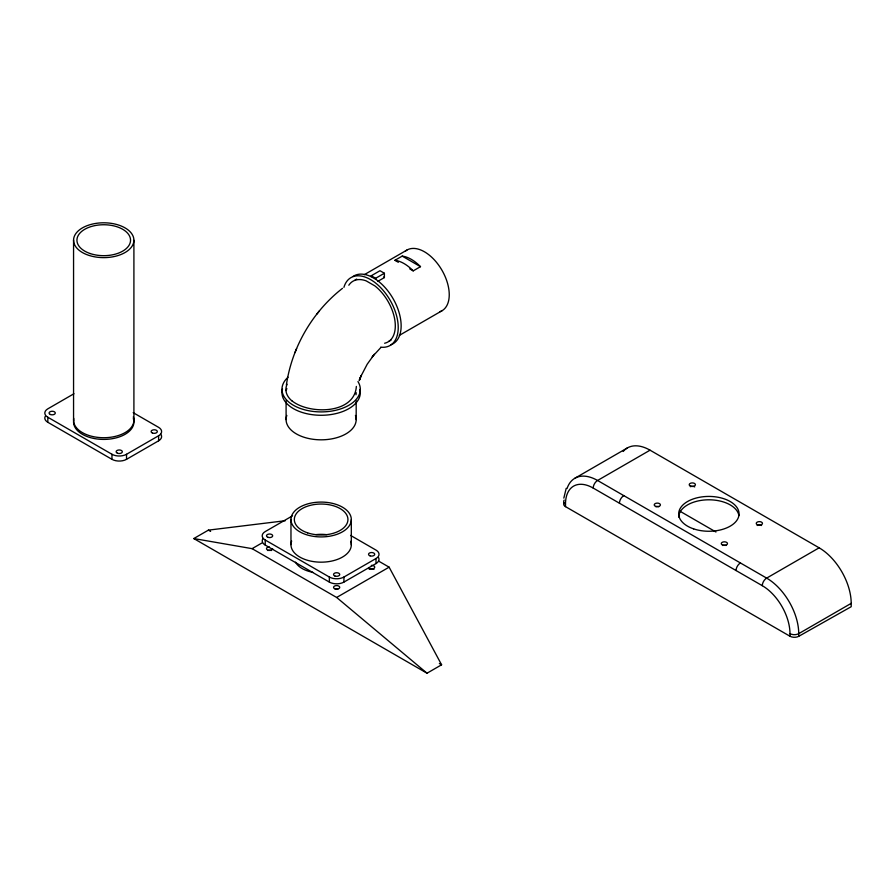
<?xml version="1.0" encoding="UTF-8"?>
<svg xmlns="http://www.w3.org/2000/svg" width="896" height="896" viewBox="0 0 896 896"><rect width="100%" height="100%" fill="white"/><g stroke="black" fill="none" stroke-linecap="round" stroke-linejoin="round"><path stroke-width="1.34" d="M563.83 498.12L566.205 488.32M286.373 385.056C291.838 347.323 312.402 311.786 342.485 288.344M359.206 380.632L361.245 375.458L360.125 378.179M359.867 378.851L359.397 380.072L360.539 377.138M296.61 348.578L294.963 352.621M360.886 376.342L367.192 364.235L374.349 354.256M373.005 355.914L372.221 356.91L380.89 347.469M316.803 314.16L319.458 310.822M73.954 393.747L47.824 408.834A10.304 5.947 0 0 0 47.824 417.245L47.824 422.296L111.955 459.323A10.304 5.947 0 0 0 126.538 459.323L158.603 440.81A10.304 5.947 0 0 0 160.776 434.235M364.235 274.714L406.941 250.062M394.912 260.31L402.203 256.11A35.045 20.238 60 0 1 420.493 266.672L413.202 270.872A35.045 20.238 60 0 0 394.912 260.31L398.339 262.293M390.902 344.77A39.166 22.613 60 0 0 399.896 315.638A39.166 22.613 60 0 0 375.637 279.25L371.258 276.718L371.258 275.766L380.005 270.715L384.384 273.246L384.384 277.57L377.821 281.355M371.258 275.766L375.637 278.286L384.384 273.246M47.824 417.245L111.955 454.272A10.304 5.947 0 0 0 126.538 454.272L158.603 435.758A10.304 5.947 0 0 0 158.603 427.347L133.19 412.675M399.269 335.418L441.986 310.755M378.549 561.064L389.122 567.168L441.594 664.787L427.022 673.21L193.794 538.552L208.376 530.141L285.331 520.71M292.533 515.816L265.216 531.586A10.304 5.947 0 0 0 265.216 540.008L265.216 545.059L329.358 582.086A10.304 5.947 0 0 0 343.93 582.086L376.006 563.573A10.304 5.947 0 0 0 378.538 557.558M193.794 538.552L252.101 548.654L261.946 542.976M265.216 540.008L329.358 577.035A10.304 5.947 0 0 0 343.93 577.035L376.006 558.522A10.304 5.947 0 0 0 376.006 550.099L350.594 535.427M252.101 548.654L336.65 597.464L389.122 567.168M574.896 478.24L627.368 447.944M564.043 502.958A6.182 3.506 0.9 0 0 565.499 506.632L789.981 636.238A6.182 3.506 0.9 0 0 798.728 636.317L851.2 606.715L851.2 603.355A45.349 26.186 60 0 0 819.134 547.814L650.048 450.184L597.565 480.48A45.349 26.186 60 0 0 567.045 488.544M819.134 547.814L766.651 578.11A6.182 3.573 -60 0 0 762.283 585.682A39.166 22.613 60 0 1 789.981 633.651L789.981 636.238M851.2 603.355L798.728 633.651A6.182 3.573 0 0 1 789.981 633.651M402.203 256.11L420.493 266.672M409.774 268.89L413.202 270.872M679.661 511.045L715.949 532M565.499 506.632L565.499 504.045A39.166 22.613 60 0 1 593.197 488.062L762.283 585.682M208.376 530.141L210.616 531.429M439.354 663.499L441.594 664.787M292.141 400.994C309.814 414.882 354.693 414.008 356.35 386.422M336.65 597.464L427.022 673.21M798.728 636.328L798.728 633.651A45.349 26.186 60 0 0 766.651 578.11L597.565 480.48A6.182 3.573 -60 0 0 593.197 488.062M376.006 558.522L376.006 563.573M375.637 278.286L375.637 279.25M356.182 400.736L356.182 419.586M351.31 519.635A30.173 17.416 0 0 1 305.85 534.52A30.173 17.416 0 0 1 306.253 504.347A30.173 17.416 0 0 1 351.31 519.635L351.31 544.88M343.93 577.035L343.93 582.086M329.358 577.035L329.358 582.086M290.965 519.366L290.965 544.622M286.093 400.736L286.093 419.586M158.603 435.758L158.603 440.81M133.907 240.341A30.173 17.416 0 0 1 88.446 255.226A30.173 17.416 0 0 1 88.85 225.064A30.173 17.416 0 0 1 133.907 240.341L133.907 420.448M126.538 454.272L126.538 459.323M111.955 454.272L111.955 459.323M73.562 240.072L73.562 420.179M133.314 416.875A30.173 17.416 0 0 1 105.056 437.707A30.173 17.416 0 0 1 73.752 418.376M133.314 418.555A30.173 17.416 0 0 1 105.056 439.398A30.173 17.416 0 0 1 73.752 420.056M47.824 422.296A10.304 5.947 0 0 1 45.282 416.282M350.717 541.307A30.173 17.416 0 0 1 320.902 562.173A30.173 17.416 0 0 1 291.659 541.05M315.851 534.632A26.802 15.467 0 0 1 326.827 534.677M265.216 545.059A10.304 5.947 0 0 1 263.054 538.485M736.042 570.528A6.182 3.573 -60 0 1 740.421 562.957M623.202 451.461A45.349 26.186 60 0 1 650.048 450.184M565.499 504.045A6.182 3.573 0 0 1 564.2 500.102M619.427 503.205A6.182 3.573 -60 0 1 623.806 495.634M678.709 517.082A30.173 17.416 0 0 1 707.549 499.811A30.173 17.416 0 0 1 738.909 515.547M757.176 525.504A3.091 1.781 0 0 1 761.555 525.504M722.635 545.496A3.091 1.781 0 0 1 726.141 545.496M690.334 486.685A3.091 1.781 0 0 1 694.691 486.92M655.827 506.699A3.091 1.781 0 0 1 658.829 506.699M312.816 572.309A26.802 15.467 0 0 1 295.534 562.184M267.837 550.547A3.091 1.781 0 0 1 271.342 550.547M272.664 548.834A3.091 1.781 0 0 1 269.483 550.435A3.091 1.781 0 0 1 266.504 548.71A3.091 1.781 0 0 1 269.27 546.874M369.253 569.386A3.091 1.781 0 0 1 374.002 569.386M371.314 565.387A3.091 1.781 0 0 1 374.696 566.922A3.091 1.781 0 0 1 372.154 568.926A3.091 1.781 0 0 1 368.603 567.538M335.418 589.098A3.091 1.781 0 0 1 337.87 589.098M355.051 280.067A35.045 20.238 60 0 1 356.754 279.082M390.97 340.211A35.045 20.238 60 0 1 389.066 341.096M405.227 251.261A35.045 20.238 60 0 1 441.986 270.29A35.045 20.238 60 0 1 440.082 311.64M352.99 276.494A39.166 22.613 60 0 1 371.258 276.718M383.566 277.032A35.045 20.238 60 0 1 384.384 277.57M343.907 287.37A39.166 22.613 60 0 1 389.133 298.592A39.166 22.613 60 0 1 380.722 347.166M355.432 415.442A35.045 20.227 0 0 1 321.138 439.824A35.045 20.227 0 0 1 286.832 415.442M357.952 381.573A39.166 22.613 0 0 1 316.949 411.779A39.166 22.613 0 0 1 288.008 377.227M359.901 389.424A39.166 22.613 0 0 1 320.69 415.274A39.166 22.613 0 0 1 282.509 388.909M292.074 401.016A35.202 20.317 0 0 1 287.112 384.238M356.182 392.661A35.045 20.227 0 0 1 355.992 394.744M286.283 390.566A35.045 20.227 0 0 1 286.832 388.506M384.619 343.235A35.045 20.238 60 0 0 394.744 319.469A35.045 20.238 60 0 0 374.898 285.914L366.162 280.862A35.045 20.238 60 0 0 348.813 285.23M90.16 253.546A26.802 15.467 0 0 0 130.536 240.33A26.802 15.467 0 0 0 90.518 226.755A26.802 15.467 0 0 0 90.16 253.546M152.41 433.003A3.091 1.781 0 0 0 157.304 431.738A3.091 1.781 0 0 0 152.97 429.923A3.091 1.781 0 0 0 152.41 433.003M117.432 453.197A3.091 1.781 0 0 0 122.315 451.931A3.091 1.781 0 0 0 117.981 450.117A3.091 1.781 0 0 0 117.432 453.197M50.378 414.49A3.091 1.781 0 0 0 55.272 413.224A3.091 1.781 0 0 0 50.926 411.41A3.091 1.781 0 0 0 50.378 414.49M307.563 532.84A26.802 15.467 0 0 0 347.939 519.624A26.802 15.467 0 0 0 307.91 506.05A26.802 15.467 0 0 0 307.563 532.84M370.082 555.856A3.091 1.781 0 0 0 374.718 554.31A3.091 1.781 0 0 0 370.082 552.765A3.091 1.781 0 0 0 370.082 555.856M334.835 575.96A3.091 1.781 0 0 0 339.718 574.694A3.091 1.781 0 0 0 335.384 572.88A3.091 1.781 0 0 0 334.835 575.96M268.05 537.342A3.091 1.781 0 0 0 272.686 535.797A3.091 1.781 0 0 0 268.05 534.251A3.091 1.781 0 0 0 268.05 537.342M693.594 528.864A30.173 17.416 0 0 0 739.043 513.979A30.173 17.416 0 0 0 693.986 498.691A30.173 17.416 0 0 0 693.594 528.864M757.826 524.955A3.091 1.781 0 0 0 762.462 523.41A3.091 1.781 0 0 0 757.826 521.853A3.091 1.781 0 0 0 757.826 524.955M722.568 545.048A3.091 1.781 0 0 0 727.462 543.782A3.091 1.781 0 0 0 723.117 541.968A3.091 1.781 0 0 0 722.568 545.048M690.771 486.237A3.091 1.781 0 0 0 695.408 484.691A3.091 1.781 0 0 0 690.771 483.146A3.091 1.781 0 0 0 690.771 486.237M655.782 506.43A3.091 1.781 0 0 0 660.419 504.885A3.091 1.781 0 0 0 655.782 503.339A3.091 1.781 0 0 0 655.782 506.43M335.104 588.907A3.091 1.781 0 0 0 339.741 587.362A3.091 1.781 0 0 0 335.104 585.816A3.091 1.781 0 0 0 335.104 588.907"/></g></svg>
